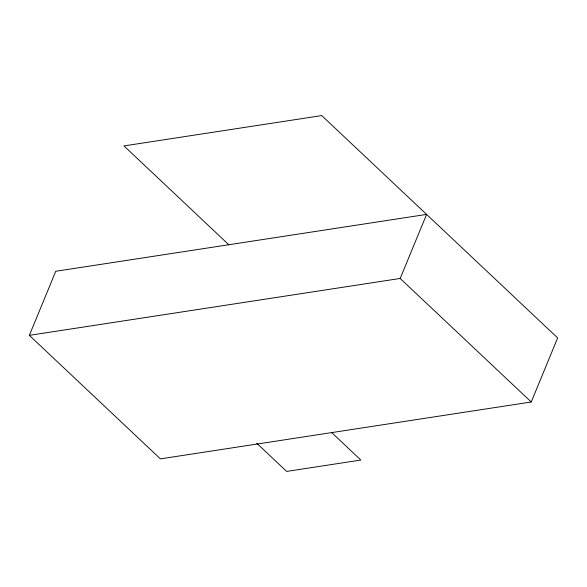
<?xml version="1.0" encoding="UTF-8"?>
<svg xmlns="http://www.w3.org/2000/svg" width="587" height="587" viewBox="0 0 587 587"><rect width="100%" height="100%" fill="white"/><g stroke="black" fill="none" stroke-linecap="round" stroke-linejoin="round"><path stroke-width="0.88" d="M29.35 335.346L55.758 271.282L426.595 214.402L400.187 278.465L29.35 335.346L160.405 458.873L531.242 401.992L557.65 337.929L321.749 115.58L123.967 145.914L228.813 244.742M400.187 278.465L531.242 401.992M331.545 432.436L360.836 460.047L286.669 471.42L256.71 443.185"/></g></svg>
